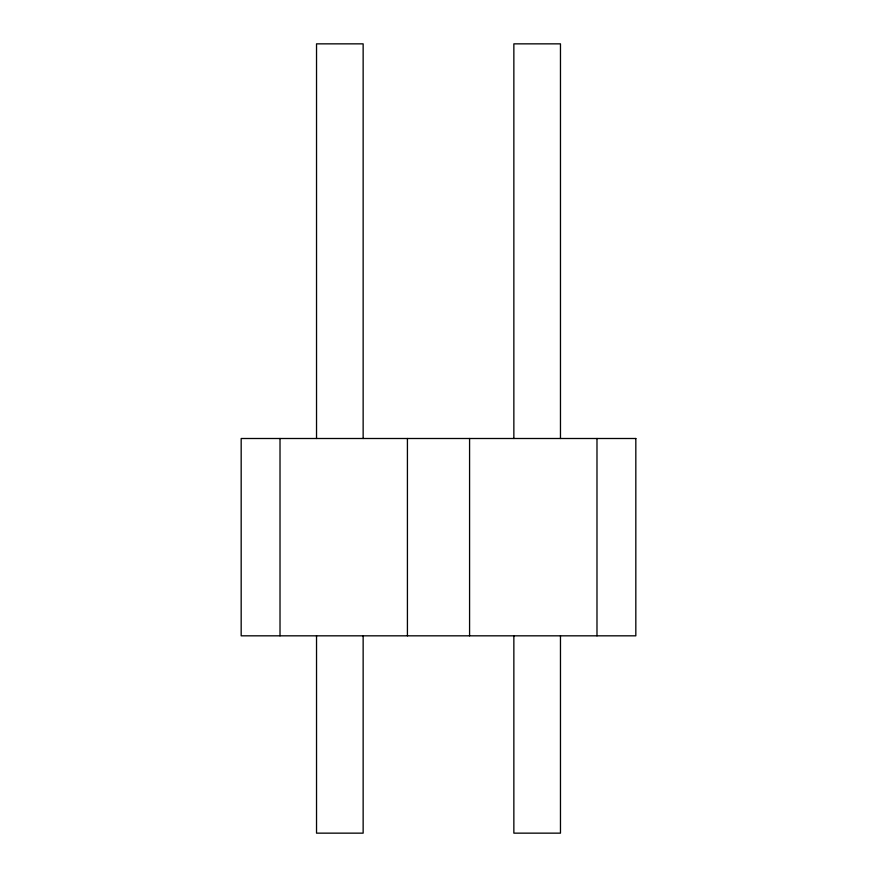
<?xml version="1.0" encoding="UTF-8"?>
<svg xmlns="http://www.w3.org/2000/svg" width="877" height="877" viewBox="0 0 877 877"><rect width="100%" height="100%" fill="white"/><g stroke="black" fill="none" stroke-linecap="round" stroke-linejoin="round"><path stroke-width="1.32" d="M596.985 438.5L596.985 635.825M560.469 438.5L560.469 43.85L513.856 43.85L513.856 438.5M560.469 635.825L560.469 833.15L513.856 833.15L513.856 635.825M469.579 438.5L469.579 635.825M407.421 438.5L407.421 635.825M363.144 438.5L363.144 43.85L316.531 43.85L316.531 438.5M363.144 635.825L363.144 833.15L316.531 833.15L316.531 635.825M280.015 438.5L280.015 635.825M635.825 438.5L241.175 438.5L241.175 635.825L635.825 635.825L635.825 438.5"/></g></svg>
